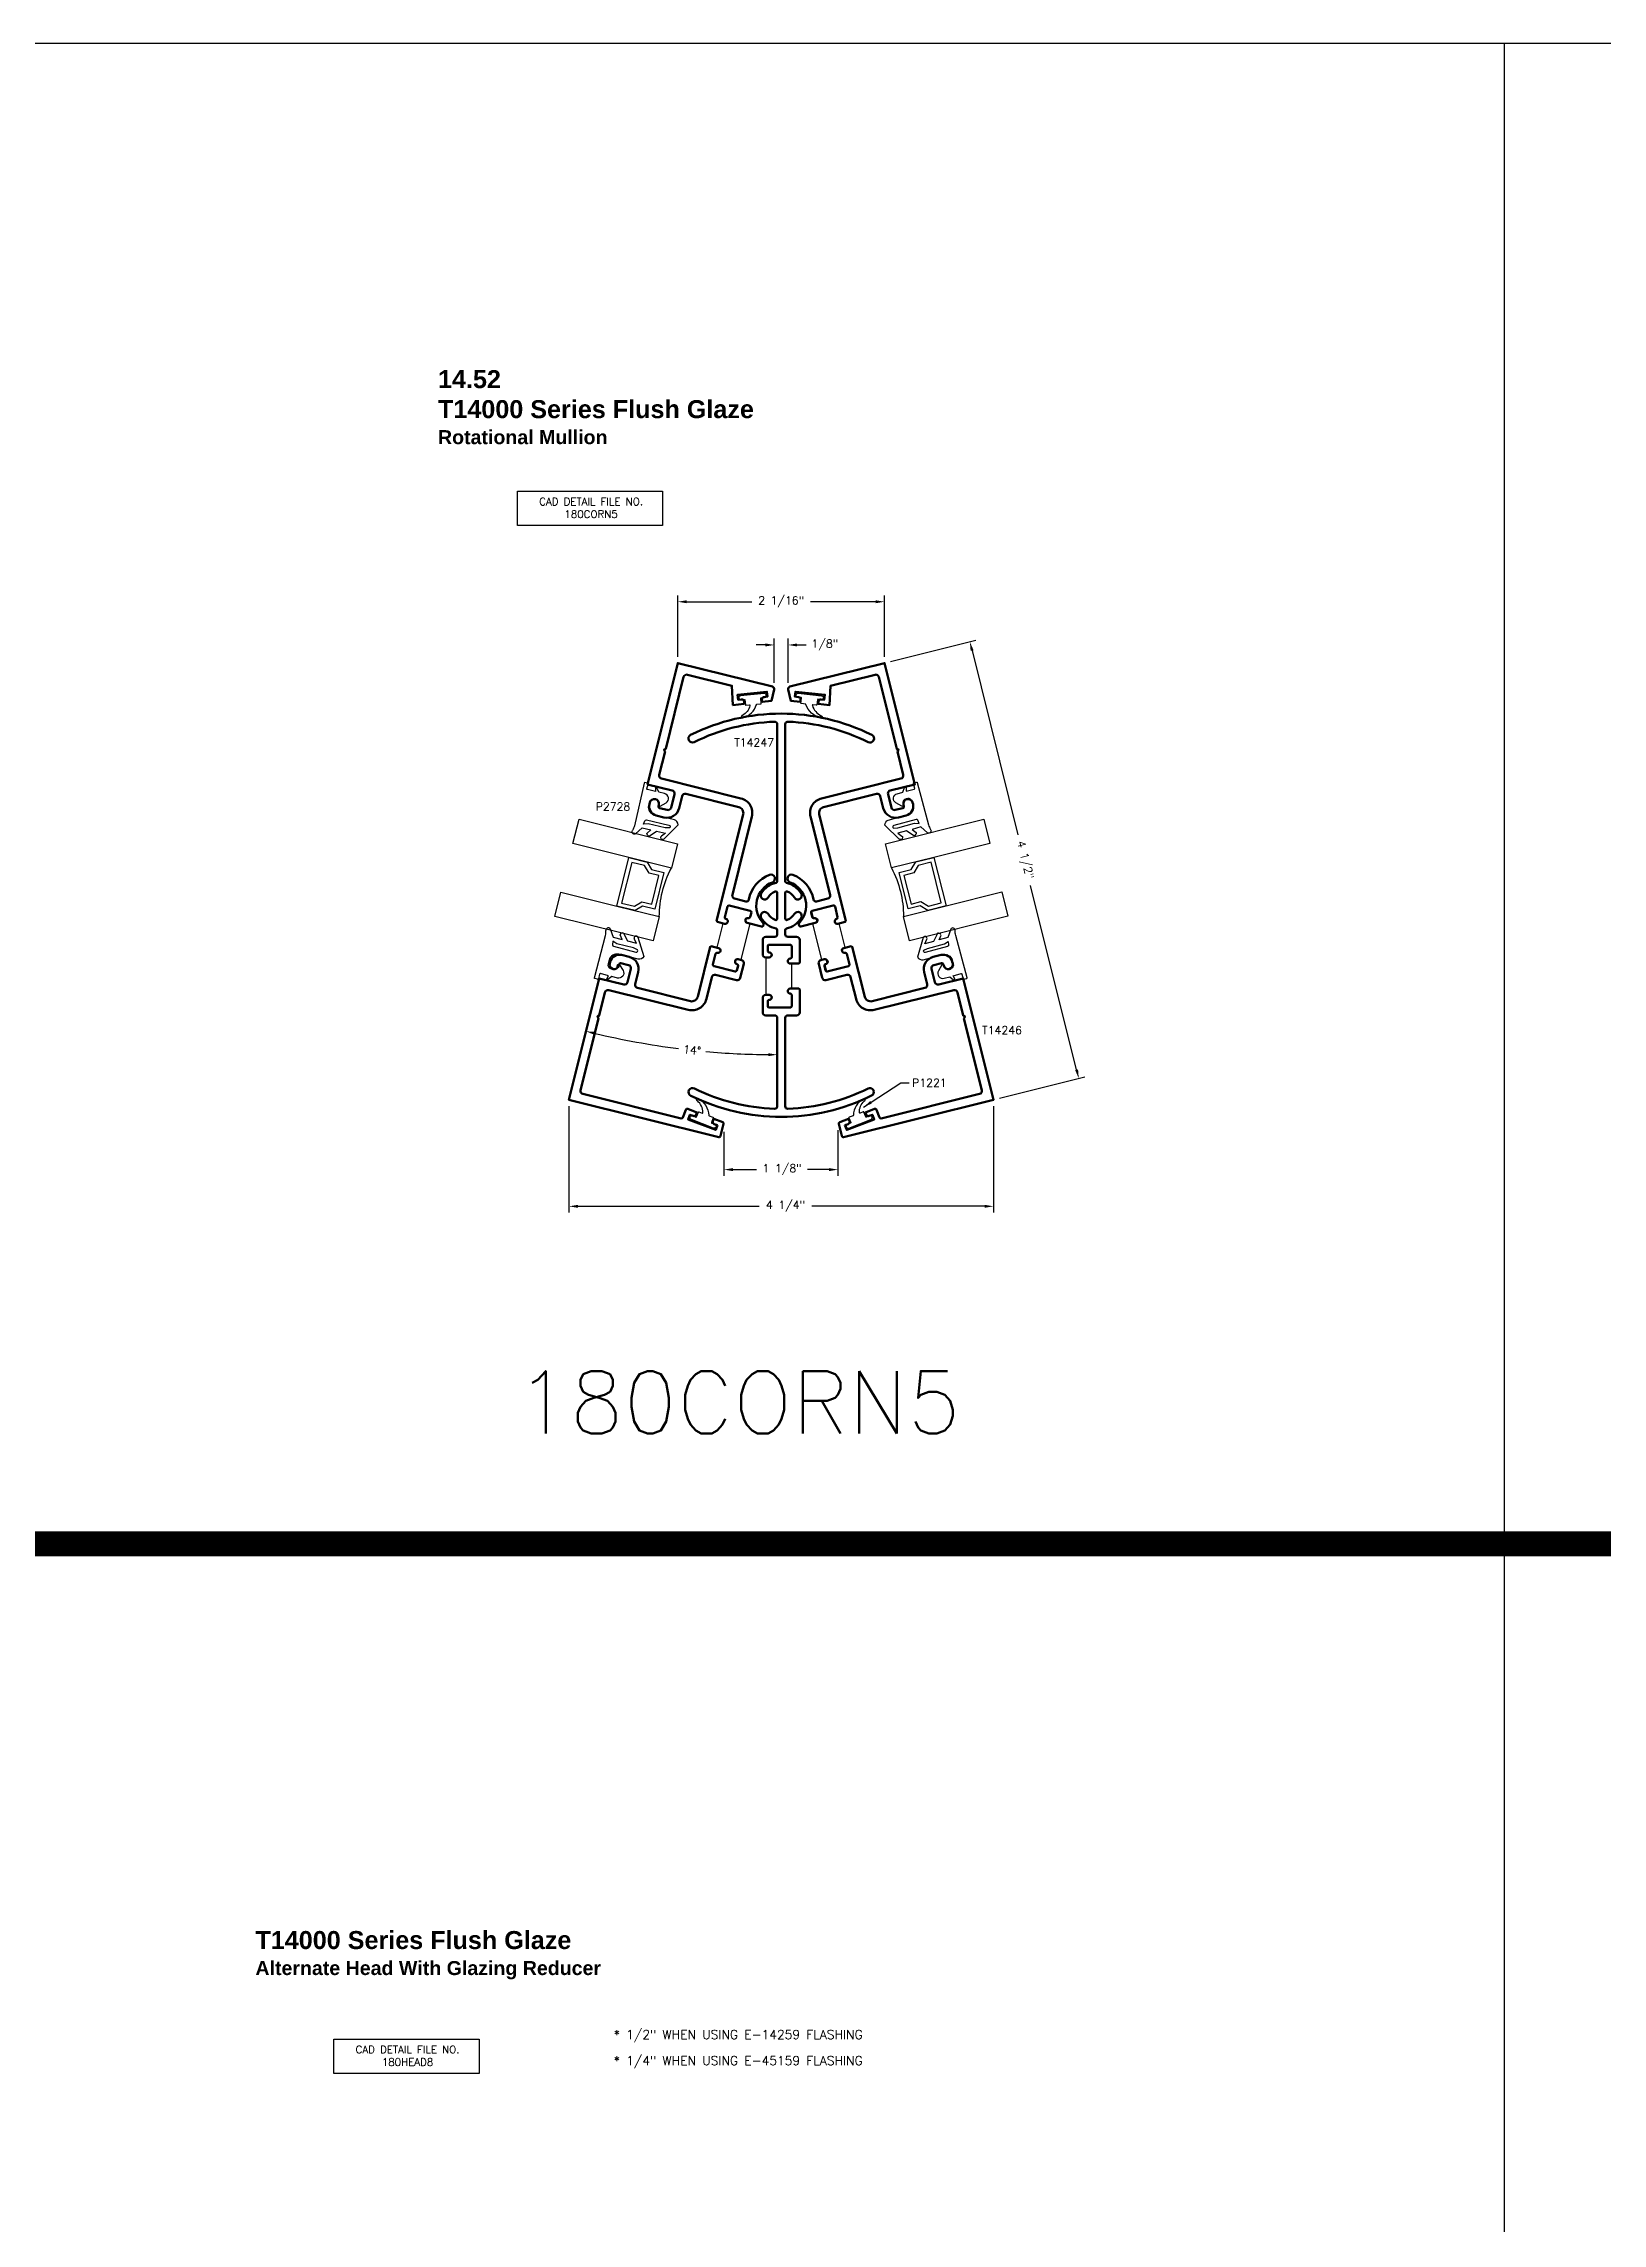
# Model space of a CAD drawing. Extents: x 0 to 139, y -15 to 75.
# Drawn here: x 47.27 to 62.86, y 53.08 to 74.88 of the extents above; entities that cross this region are included whole.
import ezdxf

# ---------------------------------------------------------------- set-up
doc = ezdxf.new("R2010")
doc.units = 0
doc.header["$MEASUREMENT"] = 0
doc.header["$PDMODE"] = 3
doc.layers.get('DEFPOINTS').update_dxf_attribs({"linetype": 'CONTINUOUS'})
for name, color, linetype in [('R-ANNO-DIMS', 3, 'CONTINUOUS'), ('R-ANNO-TEXT', 6, 'CONTINUOUS'), ('R-Det1', 4, 'CONTINUOUS'), ('R-Det2', 2, 'CONTINUOUS'), ('R-OTLN', 1, 'CONTINUOUS'), ('R-PAT1', 5, 'CONTINUOUS'), ('TITLE', 7, 'CONTINUOUS')]:
    doc.layers.add(name, color=color, linetype=linetype)
doc.styles.get("Standard").update_dxf_attribs({"font": 'simplex'})
doc.dimstyles.new('1X', dxfattribs={"dimtxt": 0.08, "dimasz": 0.09, "dimexe": 0.0625, "dimexo": 0.0625, "dimgap": 0.062, "dimtad": 0, "dimdec": 5, "dimzin": 4, "dimdsep": 46, "dimlunit": 5, "dimtxsty": 'Standard', "dimcen": 0, "dimclrd": 256, "dimclre": 256, "dimclrt": 256, "dimadec": 0, "dimazin": 1, "dimtfac": 1, "dimtdec": 5, "dimtofl": 0, "dimtmove": 0, "dimatfit": 3, "dimfxl": 0, "dimfrac": 2, "dimtolj": 1, "dimtzin": 4, "dimarcsym": 0})

# ---------------------------------------------------------------- blocks, each defined once
blk = doc.blocks.new('*D3')
at = {"layer": 'DEFPOINTS', "color": 0}
for p in [(52.527, 64.319), (56.772, 64.319), (56.772, 63.253)]:
    blk.add_point(p, dxfattribs=at)
at = {"layer": 'R-ANNO-DIMS', "lineweight": -2}
for p, q in [((52.527, 64.256), (52.527, 63.191)), ((56.772, 64.256), (56.772, 63.191)), ((52.617, 63.253), (54.43, 63.253)), ((56.682, 63.253), (54.954, 63.253))]:
    blk.add_line(p, q, dxfattribs=at)
at = {"layer": 'R-ANNO-DIMS'}
for points in [[(52.617, 63.268), (52.617, 63.238), (52.527, 63.253)], [(56.682, 63.268), (56.682, 63.238), (56.772, 63.253)]]:
    blk.add_solid(points, dxfattribs=at)
at = {"layer": 'R-ANNO-DIMS', "insert": (54.692, 63.253), "char_height": 0.08, "attachment_point": 5}
blk.add_mtext('\\A1;4 1/4"', dxfattribs=at)
blk = doc.blocks.new('*D4')
at = {"layer": 'DEFPOINTS', "color": 0}
for p in [(56.535, 68.898), (55.683, 68.685), (56.772, 64.319)]:
    blk.add_point(p, dxfattribs=at)
at = {"layer": 'R-ANNO-DIMS', "lineweight": -2}
for p, q in [((55.743, 68.7), (56.596, 68.913)), ((56.557, 68.81), (57.016, 66.969)), ((57.602, 64.619), (57.143, 66.46)), ((56.832, 64.334), (57.685, 64.547))]:
    blk.add_line(p, q, dxfattribs=at)
at = {"layer": 'R-ANNO-DIMS'}
for points in [[(56.572, 68.814), (56.543, 68.807), (56.535, 68.898)], [(57.617, 64.622), (57.588, 64.615), (57.624, 64.531)]]:
    blk.add_solid(points, dxfattribs=at)
at = {"layer": 'R-ANNO-DIMS', "insert": (57.08, 66.715), "char_height": 0.08, "attachment_point": 5, "rotation": 284}
blk.add_mtext('\\A1;4 1/2"', dxfattribs=at)
blk = doc.blocks.new('*D5')
at = {"layer": 'DEFPOINTS', "color": 0}
for p in [(54.076, 64.059), (55.216, 64.076), (55.216, 63.62)]:
    blk.add_point(p, dxfattribs=at)
at = {"layer": 'R-ANNO-DIMS', "lineweight": -2}
for p, q in [((54.076, 63.997), (54.076, 63.557)), ((55.216, 64.014), (55.216, 63.557)), ((54.166, 63.62), (54.403, 63.62)), ((55.126, 63.62), (54.912, 63.62))]:
    blk.add_line(p, q, dxfattribs=at)
at = {"layer": 'R-ANNO-DIMS'}
for points in [[(54.166, 63.635), (54.166, 63.605), (54.076, 63.62)], [(55.126, 63.635), (55.126, 63.605), (55.216, 63.62)]]:
    blk.add_solid(points, dxfattribs=at)
at = {"layer": 'R-ANNO-DIMS', "insert": (54.658, 63.62), "char_height": 0.08, "attachment_point": 5}
blk.add_mtext('\\A1;1 1/8"', dxfattribs=at)
blk = doc.blocks.new('*D6')
at = {"layer": 'DEFPOINTS', "color": 0}
for p in [(55.683, 69.298), (53.615, 68.685), (55.683, 68.685)]:
    blk.add_point(p, dxfattribs=at)
at = {"layer": 'R-ANNO-DIMS', "lineweight": -2}
for p, q in [((53.615, 68.748), (53.615, 69.36)), ((55.683, 68.748), (55.683, 69.36)), ((53.705, 69.298), (54.357, 69.298)), ((55.593, 69.298), (54.942, 69.298))]:
    blk.add_line(p, q, dxfattribs=at)
at = {"layer": 'R-ANNO-DIMS'}
for points in [[(53.705, 69.313), (53.705, 69.283), (53.615, 69.298)], [(55.593, 69.313), (55.593, 69.283), (55.683, 69.298)]]:
    blk.add_solid(points, dxfattribs=at)
at = {"layer": 'R-ANNO-DIMS', "insert": (54.649, 69.298), "char_height": 0.08, "attachment_point": 5}
blk.add_mtext('\\A1;2 1/16"', dxfattribs=at)
blk = doc.blocks.new('*D7')
at = {"layer": 'DEFPOINTS', "color": 0}
for p in [(54.718, 68.866), (54.58, 68.425), (54.718, 68.425)]:
    blk.add_point(p, dxfattribs=at)
at = {"layer": 'R-ANNO-DIMS', "lineweight": -2}
for p, q in [((54.58, 68.488), (54.58, 68.929)), ((54.718, 68.488), (54.718, 68.929)), ((54.49, 68.866), (54.4, 68.866)), ((54.808, 68.866), (54.898, 68.866))]:
    blk.add_line(p, q, dxfattribs=at)
at = {"layer": 'R-ANNO-DIMS'}
for points in [[(54.49, 68.881), (54.49, 68.851), (54.58, 68.866)], [(54.808, 68.881), (54.808, 68.851), (54.718, 68.866)]]:
    blk.add_solid(points, dxfattribs=at)
at = {"layer": 'R-ANNO-DIMS', "insert": (55.086, 68.866), "char_height": 0.08, "attachment_point": 5}
blk.add_mtext('\\A1;1/8"', dxfattribs=at)
blk = doc.blocks.new('*D135')
at = {"layer": 'DEFPOINTS', "color": 0}
for p in [(52.829, 65.532), (54.609, 65.136), (53.328, 64.873), (52.527, 64.319), (54.609, 64.253)]:
    blk.add_point(p, dxfattribs=at)
at = {"layer": 'R-ANNO-DIMS', "linetype": 'ByBlock', "lineweight": -2}
for start, end in [(256.6526, 262.8174), (264.8214, 269.3474)]:
    blk.add_arc((54.609, 72.671), 7.902, start, end, dxfattribs=at)
at = {"layer": 'R-ANNO-DIMS'}
for points in [[(52.781, 64.968), (52.788, 64.997), (52.697, 65.003)], [(54.519, 64.784), (54.519, 64.754), (54.609, 64.769)]]:
    blk.add_solid(points, dxfattribs=at)
at = {"layer": 'R-ANNO-DIMS', "insert": (53.758, 64.815), "char_height": 0.08, "attachment_point": 5, "rotation": 353.8194}
blk.add_mtext('\\A1;14°', dxfattribs=at)
blk = doc.blocks.new('P2728 compress')
at = {"layer": 'R-Det2'}
blk.add_lwpolyline([(176.266, 42.927), (176.372, 42.753, -0.301952), (176.324, 42.713), (176.124, 42.713, 0.414214), (176.044, 42.633), (176.044, 42.594, 0.388879), (176.081, 42.554), (176.097, 42.553, 0.440011), (176.14, 42.593), (176.14, 42.607, -0.668179), (176.157, 42.614), (176.206, 42.566, -0.668179), (176.17, 42.48), (176.111, 42.48), (176.083, 42.441, -0.836323), (176.069, 42.447), (176.078, 42.48), (175.994, 42.48, 0.414214), (175.988, 42.474), (175.988, 42.424, -0.414214), (175.982, 42.418), (175.954, 42.418, -0.414214), (175.948, 42.424), (175.948, 42.862, 0.083245), (175.94, 42.911), (175.94, 42.911)], format="xyb", dxfattribs=at)
for points in [[(175.978, 42.937), (176.028, 42.864), (176.119, 42.864), (176.088, 42.905)], [(176.117, 42.931), (176.175, 42.864), (176.267, 42.864), (176.235, 42.902)]]:
    blk.add_lwpolyline(points, dxfattribs=at)
at = {"layer": 'R-Det2', "lineweight": 25}
blk.add_lwpolyline([(176.039, 42.79, 0.372312), (176.054, 42.778), (176.284, 42.778, 0.668179), (176.295, 42.803), (176.252, 42.812), (176.078, 42.811), (176.034, 42.824)], format="xyb", close=True, dxfattribs=at)
at = {"layer": 'R-Det2', "ltscale": 0.1}
for centre, radius, start, end in [((175.962, 42.92), 0.0237, 22.2345, 202.2345), ((176.117, 42.901), 0.0297, 90, 171.5397), ((176.251, 42.914), 0.0199, 40.2978, 220.2978)]:
    blk.add_arc(centre, radius, start, end, dxfattribs=at)
blk = doc.blocks.new('P2728 gasket')
at = {"layer": 'R-Det2'}
blk.add_lwpolyline([(86.461, 33.362), (86.567, 33.537, 0.301952), (86.52, 33.577), (86.32, 33.577, -0.414214), (86.24, 33.657), (86.24, 33.695, -0.388879), (86.276, 33.735), (86.292, 33.736, -0.440011), (86.336, 33.696), (86.336, 33.682, 0.668179), (86.353, 33.675), (86.401, 33.724, 0.668179), (86.366, 33.809), (86.307, 33.809), (86.279, 33.849, 0.836323), (86.264, 33.842), (86.273, 33.809), (86.189, 33.809, -0.414214), (86.183, 33.815), (86.183, 33.865, 0.414214), (86.177, 33.871), (86.149, 33.871, 0.414214), (86.143, 33.865), (86.143, 33.427, -0.083245), (86.135, 33.378), (86.135, 33.378)], format="xyb", dxfattribs=at)
for points in [[(86.174, 33.352), (86.223, 33.426), (86.314, 33.426), (86.283, 33.384)], [(86.313, 33.359), (86.371, 33.426), (86.462, 33.426), (86.431, 33.388)]]:
    blk.add_lwpolyline(points, dxfattribs=at)
at = {"layer": 'R-Det2', "lineweight": 25}
blk.add_lwpolyline([(86.235, 33.499, -0.372312), (86.249, 33.512), (86.48, 33.512, -0.668179), (86.49, 33.486), (86.448, 33.478), (86.274, 33.478), (86.23, 33.465)], format="xyb", close=True, dxfattribs=at)
at = {"layer": 'R-Det2', "ltscale": 0.1}
for centre, radius, start, end in [((86.157, 33.369), 0.0237, 157.7655, 314.5007), ((86.313, 33.388), 0.0297, 188.4603, 270), ((86.446, 33.375), 0.0199, 139.7022, 319.7022)]:
    blk.add_arc(centre, radius, start, end, dxfattribs=at)

msp = doc.modelspace()

# ---------------------------------------------------------------- linework, layer by layer
at = {"layer": 'R-ANNO-TEXT'}
for points in [[(52.0117693, 70.4025991), (53.4632493, 70.4025991), (53.4632493, 70.0605362), (52.0117693, 70.0605362)], [(50.1767435, 54.9251362), (51.6282235, 54.9251362), (51.6282235, 54.5830733), (50.1767435, 54.5830733)]]:
    msp.add_lwpolyline(points, close=True, dxfattribs=at)
at = {"layer": 'R-Det1', "lineweight": 50}
for points in [[(54.8484201, 66.1353731, -0.2009842744), (54.700793, 66.0302254, 0.3505274527), (54.6890989, 66.0155943), (54.6890989, 65.972458, 0.4142135624), (54.7140989, 65.947458), (54.8030989, 65.947458, -0.4142135624), (54.8340989, 65.916458), (54.8340989, 65.689458), (54.8240989, 65.679458), (54.7390989, 65.679458, -0.4142135624), (54.7140989, 65.704458, -0.4142135624), (54.7390989, 65.729458, 0.4142135624), (54.7540989, 65.744458), (54.7540989, 65.852458, 0.4142135624), (54.7390989, 65.867458), (54.5290989, 65.867458, 0.4142135624), (54.5140989, 65.852458), (54.5140989, 65.806958, 0.4142135624), (54.5290989, 65.791958, -0.4142135624), (54.5540989, 65.766958, -0.4142135624), (54.5290989, 65.741958), (54.4950989, 65.741958, -0.4142135624), (54.4640989, 65.772958), (54.4640989, 65.916458, -0.4142135624), (54.4950989, 65.947458), (54.5840989, 65.947458, 0.4142135624), (54.6090989, 65.972458), (54.6090989, 66.0155943, 0.3505274527), (54.5974048, 66.0302254, -0.2009842744), (54.4497777, 66.1353731, -1), (54.5177608, 66.1775429, 0.1538166331), (54.5881872, 66.1169673, 0.5385047127), (54.6090989, 66.1307532), (54.6090989, 66.3872702, 0.5385047127), (54.5881872, 66.4010562, 0.1539829262), (54.5177079, 66.3403952, -1), (54.4496974, 66.3825208, -0.2011532873), (54.5974048, 66.487798, 0.3505274527), (54.6090989, 66.5024292), (54.6090989, 68.0733941, 0.42407688), (54.5832601, 68.09838, 0.1076118703), (53.7788628, 67.8947338, -1), (53.7431782, 67.9663342, -0.2354918884), (55.5549248, 67.9659698, -1), (55.5192115, 67.8943838, 0.1076050786), (54.7149484, 68.0983517, 0.4242034345), (54.6890989, 68.0733662), (54.6890989, 66.5024292, 0.3505274527), (54.700793, 66.487798, -0.2011532873), (54.8485004, 66.3825208, -1), (54.7804899, 66.3403952, 0.1539829262), (54.7100106, 66.4010562, 0.5385047127), (54.6890989, 66.3872702), (54.6890989, 66.1307532, 0.5385047127), (54.7100106, 66.1169673, 0.1538166331), (54.780437, 66.1775429, -1)], [(54.5290989, 65.241458), (54.7390989, 65.241458, 0.4142135624), (54.7540989, 65.256458), (54.7540989, 65.364458, 0.4142135624), (54.7390989, 65.379458, -0.4142135624), (54.7140989, 65.404458, -0.4142135624), (54.7390989, 65.429458), (54.8240989, 65.429458), (54.8340989, 65.419458), (54.8340989, 65.192458, -0.4142135624), (54.8030989, 65.161458), (54.7150989, 65.161458), (54.7140989, 65.161458, 0.4142135624), (54.6890989, 65.136458), (54.6890989, 64.253128, 0.4242034345), (54.7149484, 64.2281424, 0.1073569259), (55.5174988, 64.4312569, -1), (55.5531419, 64.3596359, -0.2349741534), (53.7449611, 64.3592725, -1), (53.7805754, 64.4309078, 0.1073637669), (54.5832601, 64.2281142, 0.42407688), (54.6090989, 64.2531001), (54.6090989, 65.136458, 0.4142135624), (54.5840989, 65.161458), (54.4940989, 65.161458, -0.4142135624), (54.4640989, 65.191458), (54.4640989, 65.335958, -0.4142135624), (54.4950989, 65.366958), (54.5290989, 65.366958, -0.4142135624), (54.5540989, 65.341958, -0.4142135624), (54.5290989, 65.316958, 0.4142135624), (54.5140989, 65.301958), (54.5140989, 65.256458, 0.4142135624)]]:
    msp.add_lwpolyline(points, format="xyb", close=True, dxfattribs=at)
at = {"layer": 'R-Det2', "color": 2, "linetype": 'Continuous'}
for points in [[(54.4047563, 68.2739048), (54.4457354, 68.2781649, 0.4142135624), (54.4501916, 68.2836551), (54.4450216, 68.3333871, -0.4142135624), (54.4494777, 68.3388773), (54.4823009, 68.3422895, 0.4142135624), (54.5001256, 68.3642504, 0.4142135624), (54.4781648, 68.3820751), (54.2434298, 68.3576725, 0.4142135624), (54.2256051, 68.3357117, 0.4142135624), (54.2475659, 68.3178869), (54.280389, 68.3212991, -0.4142135624), (54.2858792, 68.3168429), (54.2910492, 68.267111, 0.4142135624), (54.2965394, 68.2626548), (54.3311971, 68.2662577, -0.6061945227), (54.3360889, 68.2588634, -0.2267680672), (54.2625607, 68.1622368, 1.0857400764), (54.2644866, 68.1380265, 0.2766051483), (54.4007797, 68.2711241, -0.258878877)], [(54.891631, 68.2750853), (54.8506518, 68.2793454, -0.4142135624), (54.8461957, 68.2848356), (54.8513657, 68.3345676, 0.4142135624), (54.8469095, 68.3400578), (54.8140864, 68.3434701, -0.4142135624), (54.7962616, 68.3654309, -0.4142135624), (54.8182224, 68.3832557), (55.0529574, 68.358853, -0.4142135624), (55.0707822, 68.3368922, -0.4142135624), (55.0488214, 68.3190674), (55.0159983, 68.3224797, 0.4142135624), (55.0105081, 68.3180235), (55.005338, 68.2682915, -0.4142135624), (54.9998478, 68.2638353), (54.9651901, 68.2674382, 0.6061945227), (54.9602984, 68.260044, 0.2047723277), (55.0484643, 68.1585193, -1.0857400764), (55.0465384, 68.134309, -0.2576625548), (54.8956076, 68.2723047, 0.258878877)], [(53.9285459, 64.1593562), (53.9670094, 64.1445914, -0.4142135624), (53.9698855, 64.1381317), (53.9519671, 64.0914526, 0.4142135624), (53.9548432, 64.0849929), (53.9856513, 64.0731668, -0.4142135624), (53.9971556, 64.0473278, -0.4142135624), (53.9713166, 64.0358235), (53.7509916, 64.1203984, -0.4142135624), (53.7394874, 64.1462373, -0.4142135624), (53.7653263, 64.1577416), (53.7961345, 64.1459154, 0.4142135624), (53.8025942, 64.1487915), (53.8205126, 64.1954705, -0.4142135624), (53.8269724, 64.1983466), (53.8595025, 64.1858595, 0.6061945227), (53.866148, 64.1917282, 0.2157047296), (53.8111494, 64.3069209, -1.0857400764), (53.8193017, 64.3297986, -0.266620575), (53.9254287, 64.1630748, 0.258878877)], [(55.3679587, 64.1593975), (55.3294953, 64.1446327, 0.4142135624), (55.3266192, 64.138173), (55.3445376, 64.091494, -0.4142135624), (55.3416615, 64.0850342), (55.3108534, 64.0732081, 0.4142135624), (55.2993491, 64.0473691, 0.4142135624), (55.3251881, 64.0358649), (55.5455131, 64.1204397, 0.4142135624), (55.5570173, 64.1462787, 0.4142135624), (55.5311784, 64.1577829), (55.5003702, 64.1459568, -0.4142135624), (55.4939105, 64.1488329), (55.4759921, 64.1955119, 0.4142135624), (55.4695323, 64.1983879), (55.4370022, 64.1859008, -0.6061945227), (55.4303567, 64.1917695, -0.2246753752), (55.4794994, 64.3040372, 1.0857400764), (55.4713471, 64.3269148, 0.2743706602), (55.371076, 64.1631162, -0.258878877)]]:
    msp.add_lwpolyline(points, format="xyb", close=True, dxfattribs=at)
at = {"layer": 'R-Det2'}
for points in [[(53.430278, 66.1495637), (53.3697974, 65.9069898), (52.3858363, 66.1523188), (52.4463168, 66.3948928), (53.0052884, 66.2555255), (53.1262493, 66.7406734), (52.5672778, 66.8800406), (52.6277582, 67.1226146), (53.6117193, 66.8772855), (53.5512389, 66.6347116), (53.1262493, 66.7406734), (53.3086649, 66.6951921), (53.3538241, 66.6200346), (53.4751111, 66.5897943), (53.3841484, 66.2249631), (53.2628615, 66.2552034), (53.187704, 66.2100442), (53.0052884, 66.2555255), (53.4302779, 66.1495637, -0.1233101835), (53.5512389, 66.6347116, 0.8755579354)], [(55.7509255, 66.6364324), (55.6904451, 66.8790063), (56.6744062, 67.1243354), (56.7348867, 66.8817615), (56.1759151, 66.7423942), (56.2968761, 66.2572463), (56.8558476, 66.3966136), (56.9163281, 66.1540397), (55.932367, 65.9087106), (55.8718865, 66.1512845), (56.2968761, 66.2572463), (56.1144605, 66.211765), (56.039303, 66.2569242), (55.918016, 66.2266839), (55.8270534, 66.5915151), (55.9483403, 66.6217554), (55.9934995, 66.6969129), (56.1759151, 66.7423942), (55.7509256, 66.6364324, -0.1233101835), (55.8718865, 66.1512845, 0.8755579354)]]:
    msp.add_lwpolyline(points, format="xyb", dxfattribs=at)
for points in [[(53.0537771, 66.2846605), (53.1813045, 66.2528643), (53.256462, 66.2980235), (53.3550135, 66.2734518), (53.4266224, 66.5606594), (53.3280708, 66.585231), (53.2829117, 66.6603885), (53.1553843, 66.6921847), (53.0537771, 66.2846605)], [(56.1467802, 66.6939055), (56.0192528, 66.6621093), (55.9740936, 66.5869518), (55.8755421, 66.5623802), (55.947151, 66.2751727), (56.0457025, 66.2997443), (56.12086, 66.2545851), (56.2483874, 66.2863813), (56.1467802, 66.6939055)]]:
    msp.add_lwpolyline(points, dxfattribs=at)
at = {"layer": 'R-OTLN', "lineweight": 50}
for points in [[(54.128914, 66.2608714), (54.3396089, 66.2083333, -0.4142038352), (54.350534, 66.1901501), (54.3395112, 66.14594, -0.4142135624), (54.3213279, 66.1350144), (54.319592, 66.1354472, 0.3933798665), (54.2910382, 66.1168679, 0.4142135624), (54.3092466, 66.0865619), (54.452879, 66.0507455, 0.4142135624), (54.4710626, 66.0616706), (54.4735013, 66.0714506, 0.2588459298), (54.4697285, 66.0855087, -0.539062734), (54.5607348, 66.4923973, 1), (54.5324077, 66.5672143, 0.2602071017), (54.3255137, 66.3214479, -0.4300503639), (54.2949177, 66.3019271), (54.1833751, 66.3297415, -0.4142135624), (54.1607966, 66.3673209), (54.3560513, 67.1504445, 0.4142135624), (54.2467952, 67.3322772), (53.452123, 67.5304112, -0.4142135624), (53.4295434, 67.5679899), (53.4873613, 67.7998848), (53.4764357, 67.8180681), (53.4946189, 67.8289937), (53.6734007, 68.546048, -0.4142135624), (53.7109794, 68.5686276), (54.1558755, 68.4576854), (54.1659419, 68.2655013), (54.2797237, 68.277457), (54.2772157, 68.3013256, 0.4142135624), (54.2519381, 68.3217961), (54.2181234, 68.318242), (54.2128983, 68.3679693), (54.5062831, 68.3987967), (54.5115082, 68.3490695), (54.4767007, 68.3454131, 0.4142135624), (54.4562302, 68.3201355), (54.4587382, 68.2962669), (54.5514052, 68.3060039), (54.5795866, 68.4190197, 0.4142135624), (54.5613781, 68.4493257), (53.6153466, 68.6852268), (53.3129442, 67.4723571), (53.558429, 67.4111509, -0.4142135624), (53.5810086, 67.3735721), (53.5473812, 67.2387001, -0.4142135624), (53.5098025, 67.2161205), (53.4331501, 67.2352321, -0.4142135624), (53.4222245, 67.2534153), (53.4257326, 67.2674856, 1), (53.3354951, 67.2899843), (53.3315024, 67.2739747, 0.4142313136), (53.399241, 67.1612375), (53.4768646, 67.1418837, 0.4142135624), (53.6283918, 67.2329304), (53.6586323, 67.3542184, -0.4142135624), (53.696211, 67.376798), (54.2250222, 67.2449505, -0.4142135624), (54.2687246, 67.1722175), (54.0035547, 66.108679), (54.0108384, 66.0965568), (54.083609, 66.0784126, 0.4141739416), (54.1139116, 66.0966219, 0.4142135624), (54.0957032, 66.1269279, -0.4142135624), (54.0847781, 66.1451114), (54.1109087, 66.2499026, -0.4142135624), (54.1290919, 66.2608282)], [(55.1692838, 66.2608714), (54.9585889, 66.2083333, 0.4142038352), (54.9476638, 66.1901501), (54.9586866, 66.14594, 0.4142135624), (54.9768699, 66.1350144), (54.9786058, 66.1354472, -0.3933798665), (55.0071597, 66.1168679, -0.4142135624), (54.9889512, 66.0865619), (54.8453188, 66.0507455, -0.4142135624), (54.8271352, 66.0616706), (54.8246965, 66.0714506, -0.2588459298), (54.8284694, 66.0855087, 0.539062734), (54.737463, 66.4923973, -1), (54.7657901, 66.5672143, -0.2602071017), (54.9726841, 66.3214479, 0.4300503639), (55.0032801, 66.3019271), (55.1148227, 66.3297415, 0.4142135624), (55.1374012, 66.3673209), (54.9421466, 67.1504445, -0.4142135624), (55.0514026, 67.3322772), (55.8460748, 67.5304112, 0.4142135624), (55.8686544, 67.5679899), (55.8108366, 67.7998848), (55.8217622, 67.8180681), (55.8035789, 67.8289937), (55.6247972, 68.546048, 0.4142135624), (55.5872184, 68.5686276), (55.1423224, 68.4576854), (55.132256, 68.2655013), (55.0184742, 68.277457), (55.0209821, 68.3013256, -0.4142135624), (55.0462597, 68.3217961), (55.0800745, 68.318242), (55.0852995, 68.3679693), (54.7919147, 68.3987967), (54.7866896, 68.3490695), (54.8214971, 68.3454131, -0.4142135624), (54.8419677, 68.3201355), (54.8394597, 68.2962669), (54.7467927, 68.3060039), (54.7186112, 68.4190197, -0.4142135624), (54.7368197, 68.4493257), (55.6828512, 68.6852268), (55.9852536, 67.4723571), (55.7397688, 67.4111509, 0.4142135624), (55.7171892, 67.3735721), (55.7508166, 67.2387001, 0.4142135624), (55.7883953, 67.2161205), (55.8650477, 67.2352321, 0.4142135624), (55.8759733, 67.2534153), (55.8724652, 67.2674856, -1), (55.9627027, 67.2899843), (55.9666954, 67.2739747, -0.4142313136), (55.8989569, 67.1612375), (55.8213332, 67.1418837, -0.4142135624), (55.669806, 67.2329304), (55.6395655, 67.3542184, 0.4142135624), (55.6019868, 67.376798), (55.0731756, 67.2449505, 0.4142135624), (55.0294732, 67.1722175), (55.2946431, 66.108679), (55.2873594, 66.0965568), (55.2145889, 66.0784126, -0.4141739416), (55.1842862, 66.0966219, -0.4142135624), (55.2024947, 66.1269279, 0.4142135624), (55.2134197, 66.1451114), (55.1872892, 66.2499026, 0.4142135624), (55.1691059, 66.2608282)]]:
    msp.add_lwpolyline(points, format="xyb", dxfattribs=at)
for points in [[(54.0121399, 64.0635328), (53.9942198, 64.0168533), (53.7188166, 64.1225798), (53.7367367, 64.1692592), (53.7684787, 64.1570725, 0.4142135624), (53.7981938, 64.1703016), (53.8067953, 64.1927072), (53.7153055, 64.2278299, 0.4142135624), (53.695926, 64.2192023), (53.6659584, 64.1411408, -0.3788661087), (53.6483256, 64.1319624), (52.6658763, 64.3769481, -0.4142135624), (52.6432967, 64.4145269), (52.8220785, 65.1315812), (52.8111529, 65.1497645), (52.8293361, 65.1606901), (52.887154, 65.392585, -0.4142135624), (52.9247328, 65.4151646), (53.719405, 65.2170305, 0.4142135624), (53.9012376, 65.3262866), (53.9558852, 65.5454662, -0.4142135624), (53.9922518, 65.5673174), (54.2017996, 65.5150713, 0.4142135624), (54.2393784, 65.5376509), (54.2740978, 65.6769031, 0.4142135624), (54.2515182, 65.7144818), (54.2185282, 65.7227071, 0.4142135624), (54.1882227, 65.7044978, 0.4142135624), (54.2064321, 65.6741924, -0.4142135624), (54.2173577, 65.6560091), (54.2063502, 65.6118606, -0.4142135624), (54.188167, 65.600935), (53.9776488, 65.6534231, -0.4142135624), (53.9667232, 65.6716064), (53.9928508, 65.7763983, -0.4142135624), (54.011034, 65.7873239, 0.4142135624), (54.0413395, 65.8055333, 0.4142135624), (54.0231301, 65.8358387), (53.950358, 65.8539828), (53.9382358, 65.8466991), (53.813911, 65.3480596, -0.4142135624), (53.7411779, 65.3043571), (53.2123668, 65.4362046, -0.4142135624), (53.1897872, 65.4737833), (53.2200277, 65.5950713, 0.4142135624), (53.1289809, 65.7465985), (53.0513573, 65.7659522, 0.4142313136), (52.9386208, 65.6982125), (52.93463, 65.6822024, 1), (53.0248675, 65.6597036), (53.0283757, 65.6737739, -0.4142135624), (53.0465589, 65.6846995), (53.1232113, 65.6655879, -0.4142135624), (53.1457909, 65.6280092), (53.1121635, 65.4931371, -0.4142135624), (53.0745848, 65.4705575), (52.8291, 65.5317637), (52.5266976, 64.3188941), (54.0248234, 63.9453235, 0.4142135624), (54.043007, 63.9562486), (54.0729712, 64.0764139, 0.3788661087), (54.0637928, 64.0940467), (53.9748379, 64.1281962), (53.9662365, 64.1057905, 0.4142135624), (53.9794655, 64.0760753)], [(55.2860579, 64.0635328), (55.303978, 64.0168533), (55.5793812, 64.1225798), (55.5614611, 64.1692592), (55.5297192, 64.1570725, -0.4142135624), (55.500004, 64.1703016), (55.4914025, 64.1927072), (55.5828924, 64.2278299, -0.4142135624), (55.6022718, 64.2192023), (55.6322394, 64.1411408, 0.3788661087), (55.6498722, 64.1319624), (56.6323215, 64.3769481, 0.4142135624), (56.6549011, 64.4145269), (56.4761193, 65.1315812), (56.487045, 65.1497645), (56.4688617, 65.1606901), (56.4110438, 65.392585, 0.4142135624), (56.3734651, 65.4151646), (55.5787929, 65.2170305, -0.4142135624), (55.3969602, 65.3262866), (55.3423126, 65.5454662, 0.4142135624), (55.3059461, 65.5673174), (55.0963982, 65.5150713, -0.4142135624), (55.0588195, 65.5376509), (55.0241, 65.6769031, -0.4142135624), (55.0466796, 65.7144818), (55.0796696, 65.7227071, -0.4142135624), (55.1099751, 65.7044978, -0.4142135624), (55.0917657, 65.6741924, 0.4142135624), (55.0808401, 65.6560091), (55.0918476, 65.6118606, 0.4142135624), (55.1100308, 65.600935), (55.320549, 65.6534231, 0.4142135624), (55.3314746, 65.6716064), (55.305347, 65.7763983, 0.4142135624), (55.2871638, 65.7873239, -0.4142135624), (55.2568583, 65.8055333, -0.4142135624), (55.2750677, 65.8358387), (55.3478399, 65.8539828), (55.359962, 65.8466991), (55.4842868, 65.3480596, 0.4142135624), (55.5570199, 65.3043571), (56.0858311, 65.4362046, 0.4142135624), (56.1084107, 65.4737833), (56.0781702, 65.5950713, -0.4142135624), (56.1692169, 65.7465985), (56.2468406, 65.7659522, -0.4142313136), (56.359577, 65.6982125), (56.3635678, 65.6822024, -1), (56.2733303, 65.6597036), (56.2698222, 65.6737739, 0.4142135624), (56.2516389, 65.6846995), (56.1749865, 65.6655879, 0.4142135624), (56.1524069, 65.6280092), (56.1860343, 65.4931371, 0.4142135624), (56.2236131, 65.4705575), (56.4690979, 65.5317637), (56.7715002, 64.3188941), (55.2733744, 63.9453235, -0.4142135624), (55.2551908, 63.9562486), (55.2252266, 64.0764139, -0.3788661087), (55.234405, 64.0940467), (55.3233599, 64.1281962), (55.3319614, 64.1057905, -0.4142135624), (55.3187323, 64.0760753)]]:
    msp.add_lwpolyline(points, format="xyb", close=True, dxfattribs=at)
at = {"layer": 'R-PAT1'}
for points in [[(54.3328389, 66.2100287, -0.4142135624), (54.3437647, 66.1918456), (54.3327579, 66.147697, -0.4142135624), (54.3145748, 66.1367711, 0.4142135624), (54.2842696, 66.1185613, 0.4142135624), (54.3024794, 66.0882562), (54.3354696, 66.0800313), (54.244754, 65.7161691), (54.2117639, 65.724394, 0.4142135624), (54.1814587, 65.7061842, 0.4142135624), (54.1996685, 65.675879, -0.4142135624), (54.2105943, 65.6576959), (54.1995875, 65.6135473, -0.4142135624), (54.1814044, 65.6026214), (53.9776416, 65.6534221, -0.4142135624), (53.9667157, 65.6716052), (53.9928418, 65.7763975, -0.4142135624), (54.0110249, 65.7873234, 0.4142135624), (54.0413301, 65.8055332, 0.4142135624), (54.0231203, 65.8358384), (54.0085658, 65.839467), (54.0690428, 66.0820418), (54.0835973, 66.0784132, 0.4142135624), (54.1139025, 66.0966229, 0.4142135624), (54.0956927, 66.1269281, -0.4142135624), (54.0847669, 66.1451112), (54.1108929, 66.2499035, -0.4142135624), (54.1290761, 66.2608294)], [(54.9653589, 66.2100287, 0.4142135624), (54.9544331, 66.1918456), (54.9654399, 66.147697, 0.4142135624), (54.983623, 66.1367711, -0.4142135624), (55.0139282, 66.1185613, -0.4142135624), (54.9957184, 66.0882562), (54.9627282, 66.0800313), (55.0534438, 65.7161691), (55.086434, 65.724394, -0.4142135624), (55.1167391, 65.7061842, -0.4142135624), (55.0985294, 65.675879, 0.4142135624), (55.0876035, 65.6576959), (55.0986103, 65.6135473, 0.4142135624), (55.1167934, 65.6026214), (55.3205563, 65.6534221, 0.4142135624), (55.3314821, 65.6716052), (55.305356, 65.7763975, 0.4142135624), (55.2871729, 65.7873234, -0.4142135624), (55.2568677, 65.8055332, -0.4142135624), (55.2750775, 65.8358384), (55.289632, 65.839467), (55.229155, 66.0820418), (55.2146005, 66.0784132, -0.4142135624), (55.1842953, 66.0966229, -0.4142135624), (55.2025051, 66.1269281, 0.4142135624), (55.213431, 66.1451112), (55.1873049, 66.2499035, 0.4142135624), (55.1691218, 66.2608294)], [(54.5290989, 65.867458, 0.4142135624), (54.5140989, 65.852458), (54.5140989, 65.806958, 0.4142135624), (54.5290989, 65.791958, -0.4142135624), (54.5540989, 65.766958, -0.4142135624), (54.5290989, 65.741958), (54.4950989, 65.741958), (54.4950989, 65.366958), (54.5290989, 65.366958, -0.4142135624), (54.5540989, 65.341958, -0.4142135624), (54.5290989, 65.316958, 0.4142135624), (54.5140989, 65.301958), (54.5140989, 65.256458, 0.4142135624), (54.5290989, 65.241458), (54.7390989, 65.241458, 0.4142135624), (54.7540989, 65.256458), (54.7540989, 65.364458, 0.4142135624), (54.7390989, 65.379458, -0.4142135624), (54.7140989, 65.404458, -0.4142135624), (54.7390989, 65.429458), (54.7540989, 65.429458), (54.7540989, 65.679458), (54.7390989, 65.679458, -0.4142135624), (54.7140989, 65.704458, -0.4142135624), (54.7390989, 65.729458, 0.4142135624), (54.7540989, 65.744458), (54.7540989, 65.852458, 0.4142135624), (54.7390989, 65.867458)]]:
    msp.add_lwpolyline(points, format="xyb", close=True, dxfattribs=at)
at = {"layer": 'TITLE'}
for p, q in [((133.9080005, 74.8789502), (5.25, 74.8789502)), ((61.875778, 74.8789502), (61.875778, -0.1210498))]:
    msp.add_line(p, q, dxfattribs=at)
at = {"layer": 'TITLE', "const_width": 0.25}
msp.add_lwpolyline([(0.25, 59.8789502), (138.9080005, 59.8789502)], dxfattribs=at)

# ---------------------------------------------------------------- block references
at = {"layer": 'R-Det2', "xscale": -1, "rotation": 15.00000000000003}
msp.add_blockref('P2728 gasket', (147.981741, 57.0749849), dxfattribs=at)
at = {"layer": 'R-Det2', "rotation": 195}
msp.add_blockref('P2728 gasket', (130.9496511, 120.54405), dxfattribs=at)
at = {"layer": 'R-PAT1', "xscale": -1, "rotation": 166.9999999999999}
msp.add_blockref('P2728 compress', (-108.6159123, 148.4010086), dxfattribs=at)
at = {"layer": 'R-PAT1', "rotation": 345.4999999999998}
msp.add_blockref('P2728 compress', (-128.183514, 68.518242), dxfattribs=at)

# ---------------------------------------------------------------- texts
at = {"layer": 'R-ANNO-TEXT', "color": 6}
for s, p in [('* 1/2" WHEN USING E-14259 FLASHING', (52.9755916, 54.9268686)), ('* 1/4" WHEN USING E-45159 FLASHING', (52.9755916, 54.666306))]:
    msp.add_text(s, height=0.09, dxfattribs=at).set_placement(p)
at = {"layer": 'R-ANNO-TEXT', "char_height": 0.075, "width": 1.875, "attachment_point": 2}
for s, insert in [('CAD DETAIL FILE NO.\\P180CORN5', (52.7484516, 70.3370163)), ('CAD DETAIL FILE NO.\\P180HEAD8', (50.9134258, 54.8595534))]:
    msp.add_mtext(s, dxfattribs=dict(at, insert=insert))
at = {"layer": 'R-ANNO-TEXT', "char_height": 0.08, "attachment_point": 6}
for s, insert in [('T14247', (54.5775076, 67.8917457)), ('P2728', (53.1403613, 67.249594)), ('T14246', (57.0559328, 65.0139957)), ('\\A1;P1221', (56.3040601, 64.4888024))]:
    msp.add_mtext(s, dxfattribs=dict(at, insert=insert))
at = {"layer": 'TITLE'}
msp.add_text('180CORN5', height=0.625, dxfattribs=at).set_placement((52.000057, 60.9808174))
at = {"layer": 'TITLE', "char_height": 0.18, "width": 7.44, "attachment_point": 1}
for s, insert in [('{\\fArial|b1|i0|c0|p34;14.52\\PT14000 Series Flush Glaze\\P\\H0.7778x;Rotational Mullion}', (51.2175875, 71.613865, 6.2106922)), ('{\\fArial|b1|i0|c0|p34;\\PT14000 Series Flush Glaze\\P\\H0.7778x;Alternate Head With Glazing Reducer}', (49.3923521, 56.3066241, 6.2106922))]:
    msp.add_mtext(s, dxfattribs=dict(at, insert=insert))

# ---------------------------------------------------------------- dimensions: what is measured, and where the dimension line sits
at = {"layer": 'R-ANNO-DIMS'}
for base, p1, p2, picture, middle in [((55.6828512, 69.2978763), (53.6153466, 68.6852268), (55.6828512, 68.6852268), '*D6', (54.6490989, 69.2978763)), ((54.7178684, 68.8663813), (54.5803294, 68.4250685), (54.7178684, 68.4250685), '*D7', (55.0855827, 68.8663813))]:
    dim = msp.add_linear_dim(base=base, p1=p1, p2=p2, dimstyle='1X', override={"dimpost": '"'}, dxfattribs=at)
    dim.commit()
    dim.dimension.update_dxf_attribs({"geometry": picture, "text_midpoint": middle})
dim = msp.add_aligned_dim(p1=(56.7715002, 64.3188941), p2=(55.6828512, 68.6852268), distance=-0.8785737, dimstyle='1X', override={"dimpost": '"'}, dxfattribs=at)
dim.commit()
dim.dimension.update_dxf_attribs({"geometry": '*D4', "text_midpoint": (57.079652, 66.7146066)})
dim = msp.add_angular_dim_2l(base=(53.3275259, 64.8732977), line1=((52.8291, 65.5317637), (52.5266976, 64.3188941)), line2=((54.6090989, 64.2531001), (54.6090989, 65.136458)), dimstyle='1X', override={"dimdec": 0, "dimpost": '', "dimarcsym": 1}, dxfattribs=at)
dim.commit()
dim.dimension.update_dxf_attribs({"geometry": '*D135', "text_midpoint": (53.7583207, 64.8146158), "dimtype": 162})
for base, p1, p2, picture, middle in [((56.7715002, 63.2533515), (52.5266976, 64.3188941), (56.7715002, 64.3188941), '*D3', (54.6923026, 63.2533515)), ((55.2162182, 63.6195512), (54.0759699, 64.0593958), (55.2162182, 64.0764139), '*D5', (54.6577584, 63.6195512))]:
    dim = msp.add_linear_dim(base=base, p1=p1, p2=p2, dimstyle='1X', override={"dimpost": '"'}, dxfattribs=at)
    dim.commit()
    dim.dimension.update_dxf_attribs({"geometry": picture, "text_midpoint": middle, "dimtype": 160})

# ---------------------------------------------------------------- leaders
at = {"layer": 'R-ANNO-TEXT'}
msp.add_leader([(55.4727476, 64.2451093), (55.8458244, 64.4882748), (55.9269281, 64.4882748)], dimstyle='1X', override={"dimtxt": 0.09, "dimexe": 0.06, "dimexo": 0.06, "dimgap": 0.06, "dimdec": 3, "dimlunit": 2, "dimadec": 2, "dimazin": 2}, dxfattribs=at)

doc.saveas('drawing.dxf')
